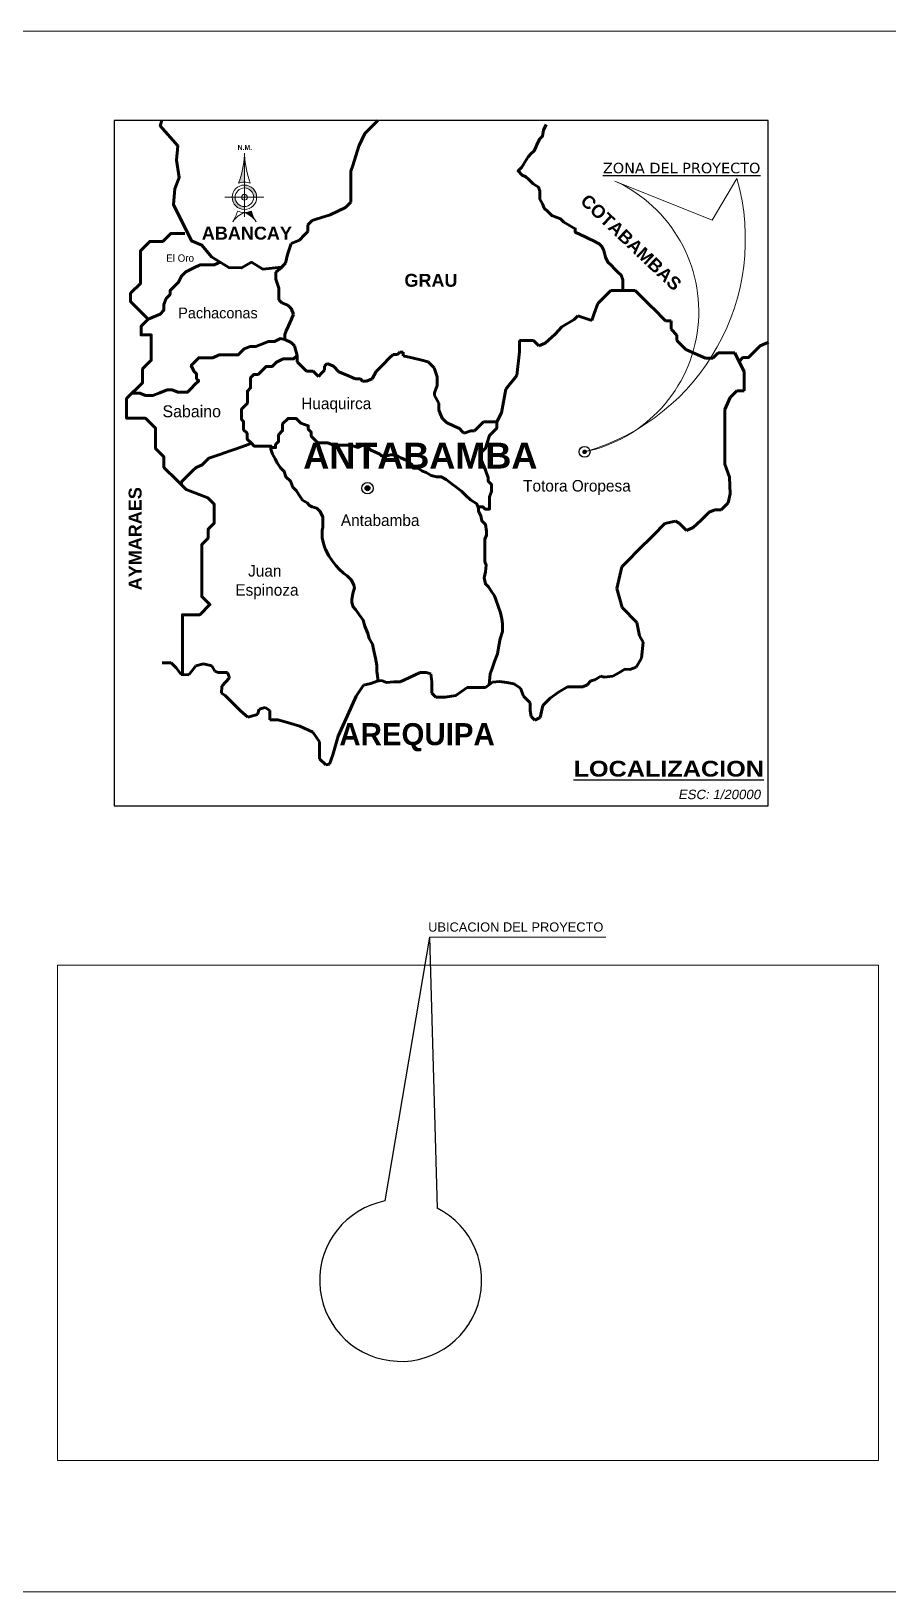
# Model space of a CAD drawing. Header units: metres. Extents: x 766932 to 768173, y 8405668 to 8406206.
# Drawn here: x 768107.8 to 768140.5, y 8406146.2 to 8406205.6 of the extents above; entities that cross this region are included whole.
import ezdxf
from ezdxf.enums import TextEntityAlignment as Align

# ---------------------------------------------------------------- set-up
doc = ezdxf.new("R2010")
doc.units = ezdxf.units.M
doc.linetypes.add('$AUDIT_BAD_LTYPE1', pattern=[0])
doc.linetypes.add('$RECOVER_090125203647-5', pattern=[0])
for name, color, linetype in [('-22', 7, 'Continuous'), ('05', 5, 'Continuous'), ('Detalles', 253, 'Continuous')]:
    doc.layers.add(name, color=color, linetype=linetype)
for name, color, linetype, lineweight in [('8', 5, 'Continuous', 60), ('ACCESORIOS-AGUA', 7, 'Continuous', 9), ('CALLE', 7, '$RECOVER_090125203647-5', 15), ('COTA', 1, 'Continuous', 9), ('Distrito', 212, 'Continuous', 25), ('PERFIL', 150, 'Continuous', 9), ('PLUMA 01', 31, 'Continuous', 9), ('PLUMA 2', 121, 'Continuous', 9), ('Red vías Vecinales', 106, 'Continuous', 40), ('ROTULO_YMT', 7, 'Continuous', 5), ('Texto vías Provinciales', 170, 'Continuous', 5)]:
    doc.layers.add(name, color=color, linetype=linetype, lineweight=lineweight)
doc.styles.add('ARIAL', font='arial.ttf')
doc.styles.add('Arial Negrita', font='')
doc.styles.add('century', font='GOTHIC.TTF')
doc.styles.add('PROVINCIAS', font='GOTHIC.TTF', dxfattribs={"oblique": 10, "height": 0.14})
doc.styles.get("Standard").update_dxf_attribs({"font": 'simplex.shx'})
doc.styles.add('TURBO TEXTO', font='swisse.ttf')
doc.styles.get('Arial Negrita').set_extended_font_data('Arial', bold=True)
picture_1 = doc.add_image_def('image1.jpg', size_in_pixel=(1685, 1016))

# ---------------------------------------------------------------- blocks, each defined once
blk = doc.blocks.new('N.M.5')
at = {"linetype": '$AUDIT_BAD_LTYPE1'}
for points in [[(0, 31.5, -0.071703), (-3, 17.15, -0.099699), (0, 17.75)], [(6, -2.5, -0.090274), (3.6, 2.98, -0.099699), (0, 2.25, -0.14892)]]:
    blk.add_hatch(color=256, dxfattribs=at).paths.add_polyline_path(points)
h = blk.add_hatch(color=256, dxfattribs=at)
h.paths.add_polyline_path([(4.75, 10), (6.25, 10, 0.414214), (0, 16.25), (0, 14.75, -0.414214)])
h.paths.add_polyline_path([(-4.75, 10), (-6.25, 10, 0.414214), (0, 3.75), (0, 5.25, -0.414214)])
h.paths.add_polyline_path([(0, 8.5), (0, 10), (-1.5, 10, 0.414214)], flags=17)
h.paths.add_polyline_path([(0, 10), (1.5, 10, 0.414214), (0, 11.5)], flags=17)
for p, q in [((0, 32.5), (0, 0)), ((-10, 10), (10, 10))]:
    blk.add_line(p, q, dxfattribs=at)
for radius in [6.25, 4.75, 1.5]:
    blk.add_circle((0, 10), radius, dxfattribs=at)
for centre, radius, start, end in [((-51.29, 34.73), 51.39, 339.99268, 356.39775), ((51.29, 34.73), 51.39, 183.60225, 200.00732), ((0, 10), 7.75, 67.22603, 112.77397), ((-19.84, 6.83), 16.69, 326.01293, 346.64627), ((4.8, -9.97), 13.13, 111.42702, 145.30795), ((0, 11.55), 9.3, 247.22603, 292.77397), ((-4.8, -9.97), 13.13, 34.69205, 68.57298), ((19.84, 6.83), 16.69, 193.35373, 213.98707)]:
    blk.add_arc(centre, radius, start, end, dxfattribs=at)
at = {"linetype": '$AUDIT_BAD_LTYPE1', "style": 'Arial Negrita'}
blk.add_text('N.M.', height=2.5, dxfattribs=at).set_placement((0.24, 35.4), align=Align.MIDDLE)

msp = doc.modelspace()

# ---------------------------------------------------------------- hatches: boundary and pattern name
for points in [[(768129, 8406189.577, 1), (768128.822, 8406189.577, 1)], [(768120.739, 8406188.192, 1), (768120.553, 8406188.192, 1)]]:
    msp.add_hatch(color=256).paths.add_polyline_path(points)

# ---------------------------------------------------------------- linework, layer by layer
at = {"layer": '-22', "linetype": 'Continuous', "lineweight": 20, "elevation": 1307.09}
msp.add_lwpolyline([(768123.007, 8406171.109), (768129.713, 8406171.109)], dxfattribs=at)
at = {"lineweight": 60}
for p, q in [((768120.869, 8406202.023), (768120.545, 8406201.699)), ((768121.026, 8406202.18), (768120.869, 8406202.023)), ((768121.036, 8406202.19), (768121.026, 8406202.18)), ((768120.545, 8406201.699), (768120.32, 8406201.213)), ((768120.32, 8406201.213), (768120.085, 8406200.478)), ((768120.085, 8406200.478), (768120.016, 8406200.261)), ((768120.016, 8406200.261), (768120.016, 8406199.79)), ((768120.016, 8406199.79), (768120.016, 8406199.446)), ((768120.016, 8406199.079), (768119.812, 8406198.875)), ((768120.016, 8406199.446), (768120.016, 8406199.235)), ((768120.016, 8406199.235), (768120.016, 8406199.079)), ((768118.536, 8406198.382), (768118.377, 8406198.222)), ((768118.699, 8406198.432), (768118.536, 8406198.382)), ((768119.231, 8406198.596), (768118.699, 8406198.432)), ((768119.812, 8406198.875), (768119.231, 8406198.596)), ((768118.248, 8406197.835), (768118.053, 8406197.639)), ((768118.377, 8406197.963), (768118.248, 8406197.835)), ((768118.377, 8406198.222), (768118.377, 8406197.963)), ((768117.687, 8406197.357), (768117.599, 8406197.087)), ((768117.744, 8406197.502), (768117.687, 8406197.357)), ((768118.053, 8406197.639), (768117.744, 8406197.502)), ((768117.368, 8406196.6), (768117.159, 8406196.418)), ((768117.511, 8406196.751), (768117.368, 8406196.6)), ((768117.52, 8406196.76), (768117.377, 8406196.609)), ((768117.599, 8406197.087), (768117.52, 8406196.76)), ((768117.159, 8406196.418), (768117.159, 8406196.148)), ((768117.159, 8406196.148), (768117.274, 8406195.804)), ((768117.274, 8406195.804), (768117.274, 8406195.564)), ((768117.274, 8406195.564), (768117.274, 8406195.368)), ((768117.274, 8406195.368), (768117.391, 8406195.251)), ((768129.412, 8406195.219), (768129.678, 8406195.485)), ((768129.678, 8406195.485), (768129.91, 8406195.717)), ((768129.91, 8406195.717), (768130.205, 8406195.717)), ((768130.205, 8406195.717), (768130.577, 8406195.717)), ((768130.577, 8406195.717), (768130.84, 8406195.717)), ((768130.84, 8406195.717), (768131.126, 8406195.431)), ((768131.126, 8406195.431), (768131.327, 8406195.23)), ((768117.391, 8406195.251), (768117.61, 8406195.165)), ((768117.61, 8406195.165), (768117.739, 8406195.036)), ((768117.829, 8406194.821), (768117.735, 8406194.602)), ((768117.739, 8406195.036), (768117.829, 8406194.821)), ((768128.518, 8406194.619), (768128.657, 8406194.758)), ((768128.657, 8406194.758), (768129.184, 8406194.572)), ((768129.184, 8406194.572), (768129.28, 8406194.845)), ((768129.28, 8406194.845), (768129.412, 8406195.219)), ((768131.327, 8406195.23), (768131.327, 8406195.23)), ((768131.327, 8406195.23), (768131.668, 8406194.889)), ((768131.668, 8406194.889), (768131.838, 8406194.719)), ((768117.555, 8406194.181), (768117.498, 8406194.05)), ((768117.64, 8406194.379), (768117.555, 8406194.181)), ((768117.735, 8406194.602), (768117.64, 8406194.379)), ((768127.785, 8406194.058), (768128.04, 8406194.339)), ((768128.04, 8406194.339), (768128.518, 8406194.619)), ((768131.838, 8406194.719), (768131.993, 8406194.564)), ((768131.993, 8406194.564), (768132.202, 8406194.564)), ((768132.202, 8406194.564), (768132.202, 8406194.248)), ((768132.202, 8406194.248), (768132.426, 8406194.023)), ((768117.498, 8406194.05), (768117.498, 8406193.852)), ((768117.498, 8406193.852), (768117.743, 8406193.742)), ((768117.743, 8406193.742), (768117.872, 8406193.613)), ((768117.872, 8406193.613), (768117.97, 8406193.249)), ((768126.438, 8406193.384), (768126.438, 8406193.819)), ((768126.438, 8406193.819), (768126.964, 8406193.819)), ((768126.964, 8406193.819), (768126.964, 8406193.819)), ((768126.964, 8406193.819), (768127.17, 8406193.613)), ((768127.17, 8406193.613), (768127.413, 8406193.712)), ((768127.413, 8406193.712), (768127.785, 8406194.058)), ((768132.426, 8406194.023), (768132.426, 8406193.815)), ((768132.426, 8406193.815), (768132.77, 8406193.47)), ((768117.97, 8406193.249), (768117.97, 8406193)), ((768117.97, 8406193), (768118.182, 8406192.787)), ((768121.24, 8406192.904), (768121.473, 8406193.137)), ((768121.473, 8406193.137), (768121.619, 8406193.283)), ((768121.619, 8406193.283), (768121.794, 8406193.283)), ((768121.794, 8406193.283), (768121.881, 8406193.37)), ((768121.881, 8406193.37), (768122.01, 8406193.37)), ((768122.01, 8406193.37), (768122.01, 8406193.233)), ((768122.01, 8406193.233), (768122.394, 8406193.141)), ((768122.394, 8406193.141), (768122.661, 8406193.077)), ((768122.661, 8406193.077), (768122.955, 8406193.007)), ((768122.955, 8406193.007), (768123.186, 8406192.776)), ((768126.332, 8406192.483), (768126.438, 8406193.384)), ((768132.77, 8406193.47), (768133.223, 8406193.273)), ((768133.223, 8406193.273), (768133.51, 8406193.149)), ((768133.51, 8406193.149), (768133.796, 8406193.149)), ((768133.796, 8406193.149), (768133.998, 8406193.35)), ((768133.998, 8406193.35), (768134.338, 8406193.35)), ((768134.338, 8406193.35), (768134.632, 8406193.35)), ((768134.632, 8406193.35), (768134.988, 8406192.624)), ((768134.794, 8406193.019), (768134.988, 8406192.624)), ((768118.182, 8406192.787), (768118.32, 8406192.65)), ((768118.32, 8406192.65), (768118.32, 8406192.65)), ((768118.32, 8406192.65), (768118.578, 8406192.65)), ((768118.578, 8406192.65), (768118.695, 8406192.534)), ((768118.695, 8406192.534), (768118.778, 8406192.45)), ((768118.778, 8406192.45), (768118.924, 8406192.596)), ((768118.924, 8406192.596), (768119.015, 8406192.688)), ((768119.015, 8406192.842), (768119.109, 8406192.935)), ((768119.015, 8406192.688), (768119.015, 8406192.842)), ((768119.109, 8406192.935), (768119.353, 8406192.833)), ((768119.353, 8406192.833), (768119.561, 8406192.625)), ((768119.561, 8406192.625), (768119.919, 8406192.467)), ((768119.919, 8406192.467), (768120.181, 8406192.352)), ((768120.819, 8406192.359), (768120.977, 8406192.642)), ((768120.977, 8406192.642), (768121.24, 8406192.904)), ((768123.186, 8406192.776), (768123.302, 8406192.429)), ((768123.302, 8406192.429), (768123.302, 8406192.104)), ((768125.914, 8406191.958), (768126.332, 8406192.483)), ((768134.988, 8406192.624), (768134.988, 8406191.897)), ((768120.181, 8406192.352), (768120.378, 8406192.352)), ((768120.378, 8406192.352), (768120.461, 8406192.268)), ((768120.461, 8406192.268), (768120.603, 8406192.268)), ((768120.603, 8406192.268), (768120.819, 8406192.359)), ((768123.302, 8406192.104), (768123.202, 8406191.821)), ((768123.202, 8406191.821), (768123.202, 8406191.721)), ((768125.752, 8406191.068), (768125.914, 8406191.958)), ((768134.709, 8406191.897), (768134.454, 8406191.642)), ((768134.988, 8406191.897), (768134.709, 8406191.897)), ((768123.202, 8406191.721), (768123.361, 8406191.43)), ((768123.361, 8406191.43), (768123.361, 8406191.164)), ((768134.454, 8406191.642), (768134.245, 8406191.186)), ((768134.245, 8406191.186), (768134.245, 8406189.114)), ((768123.361, 8406191.164), (768123.486, 8406190.864)), ((768123.486, 8406190.864), (768123.656, 8406190.693)), ((768123.656, 8406190.693), (768123.952, 8406190.556)), ((768124.873, 8406190.527), (768124.977, 8406190.631)), ((768124.977, 8406190.631), (768125.068, 8406190.723)), ((768125.068, 8406190.723), (768125.377, 8406190.723)), ((768125.377, 8406190.723), (768125.568, 8406190.723)), ((768125.568, 8406190.723), (768125.752, 8406191.068)), ((768123.952, 8406190.556), (768124.144, 8406190.467)), ((768124.144, 8406190.467), (768124.254, 8406190.358)), ((768124.254, 8406190.358), (768124.329, 8406190.283)), ((768124.329, 8406190.283), (768124.577, 8406190.373)), ((768124.577, 8406190.373), (768124.719, 8406190.373)), ((768124.719, 8406190.373), (768124.873, 8406190.527)), ((768134.245, 8406189.918), (768134.245, 8406189.609)), ((768134.245, 8406189.609), (768134.245, 8406189.114)), ((768134.245, 8406189.114), (768134.431, 8406188.619)), ((768134.245, 8406189.114), (768134.431, 8406188.619)), ((768134.431, 8406188.619), (768134.449, 8406187.974)), ((768134.431, 8406188.619), (768134.449, 8406187.974)), ((768134.38, 8406187.642), (768134.213, 8406187.475)), ((768134.449, 8406187.974), (768134.38, 8406187.642)), ((768133.658, 8406187.278), (768133.35, 8406186.976)), ((768133.869, 8406187.366), (768133.658, 8406187.278)), ((768134.104, 8406187.366), (768133.869, 8406187.366)), ((768134.213, 8406187.475), (768134.104, 8406187.366)), ((768131.971, 8406186.847), (768131.522, 8406186.398)), ((768132.371, 8406186.943), (768131.971, 8406186.847)), ((768132.514, 8406186.859), (768132.371, 8406186.943)), ((768132.788, 8406186.585), (768132.514, 8406186.859)), ((768133.046, 8406186.695), (768132.788, 8406186.585)), ((768133.35, 8406186.976), (768133.046, 8406186.695)), ((768131.522, 8406186.398), (768130.943, 8406185.819)), ((768130.569, 8406185.445), (768130.324, 8406185.2)), ((768130.943, 8406185.819), (768130.569, 8406185.445)), ((768130.324, 8406185.2), (768130.135, 8406184.37)), ((768130.135, 8406184.37), (768130.336, 8406183.649)), ((768130.336, 8406183.649), (768130.901, 8406183.084)), ((768130.901, 8406183.084), (768131.001, 8406182.574)), ((768131.001, 8406182.574), (768131.143, 8406182.332)), ((768131.143, 8406182.332), (768131.081, 8406181.73)), ((768131.081, 8406181.73), (768130.871, 8406181.381)), ((768113.177, 8406181.544), (768112.837, 8406181.544)), ((768113.368, 8406181.354), (768113.177, 8406181.544)), ((768113.551, 8406181.098), (768113.368, 8406181.354)), ((768113.852, 8406181.087), (768113.551, 8406181.098)), ((768114.118, 8406181.436), (768113.852, 8406181.087)), ((768114.404, 8406181.503), (768114.118, 8406181.436)), ((768114.717, 8406181.436), (768114.404, 8406181.503)), ((768114.84, 8406181.225), (768114.717, 8406181.436)), ((768114.962, 8406181.178), (768114.84, 8406181.225)), ((768115.316, 8406181.178), (768114.962, 8406181.178)), ((768115.396, 8406180.974), (768115.316, 8406181.178)), ((768122.651, 8406181.179), (768122.215, 8406180.975)), ((768122.883, 8406181.179), (768122.651, 8406181.179)), ((768123.053, 8406181.131), (768122.883, 8406181.179)), ((768123.101, 8406180.825), (768123.053, 8406181.131)), ((768130.214, 8406181.172), (768129.99, 8406181.042)), ((768130.445, 8406181.304), (768130.214, 8406181.172)), ((768130.631, 8406181.296), (768130.445, 8406181.304)), ((768130.871, 8406181.381), (768130.631, 8406181.296)), ((768115.085, 8406180.386), (768115.108, 8406180.66)), ((768115.108, 8406180.66), (768115.396, 8406180.974)), ((768120.492, 8406180.703), (768120.22, 8406180.279)), ((768120.771, 8406180.757), (768120.492, 8406180.703)), ((768121.016, 8406180.853), (768120.771, 8406180.757)), ((768121.185, 8406180.868), (768121.016, 8406180.853)), ((768121.37, 8406180.794), (768121.185, 8406180.868)), ((768121.643, 8406180.822), (768121.37, 8406180.794)), ((768121.89, 8406180.822), (768121.643, 8406180.822)), ((768122.215, 8406180.975), (768121.89, 8406180.822)), ((768123.101, 8406180.389), (768123.101, 8406180.825)), ((768124.436, 8406180.602), (768124.013, 8406180.303)), ((768125.136, 8406180.602), (768124.436, 8406180.602)), ((768125.409, 8406180.807), (768125.136, 8406180.602)), ((768125.675, 8406180.841), (768125.409, 8406180.807)), ((768125.955, 8406180.794), (768125.675, 8406180.841)), ((768126.22, 8406180.743), (768125.955, 8406180.794)), ((768126.472, 8406180.58), (768126.22, 8406180.743)), ((768126.585, 8406180.277), (768126.472, 8406180.58)), ((768128.263, 8406180.632), (768127.912, 8406180.428)), ((768128.838, 8406180.632), (768128.263, 8406180.632)), ((768129.005, 8406180.71), (768128.838, 8406180.632)), ((768129.149, 8406180.861), (768129.005, 8406180.71)), ((768129.303, 8406180.902), (768129.149, 8406180.861)), ((768129.526, 8406181.034), (768129.303, 8406180.902)), ((768129.655, 8406180.995), (768129.526, 8406181.034)), ((768129.99, 8406181.042), (768129.655, 8406180.995)), ((768115.231, 8406180.303), (768115.085, 8406180.386)), ((768115.483, 8406180.052), (768115.231, 8406180.303)), ((768115.803, 8406179.732), (768115.483, 8406180.052)), ((768120.22, 8406180.279), (768119.882, 8406179.538)), ((768123.251, 8406180.239), (768123.101, 8406180.389)), ((768123.608, 8406180.239), (768123.251, 8406180.239)), ((768124.013, 8406180.303), (768123.608, 8406180.239)), ((768126.84, 8406180.022), (768126.585, 8406180.277)), ((768126.84, 8406179.723), (768126.84, 8406180.022)), ((768127.317, 8406179.92), (768127.216, 8406179.464)), ((768127.603, 8406180.206), (768127.317, 8406179.92)), ((768127.912, 8406180.428), (768127.603, 8406180.206)), ((768116.093, 8406179.485), (768115.803, 8406179.732)), ((768116.459, 8406179.582), (768116.093, 8406179.485)), ((768116.529, 8406179.788), (768116.459, 8406179.582)), ((768116.753, 8406179.844), (768116.529, 8406179.788)), ((768116.924, 8406179.735), (768116.753, 8406179.844)), ((768116.924, 8406179.381), (768116.924, 8406179.735)), ((768117.231, 8406179.381), (768116.924, 8406179.381)), ((768117.509, 8406179.299), (768117.231, 8406179.381)), ((768118.068, 8406179.136), (768117.509, 8406179.299)), ((768119.882, 8406179.538), (768119.527, 8406178.761)), ((768126.876, 8406179.507), (768126.84, 8406179.723)), ((768127.02, 8406179.365), (768126.876, 8406179.507)), ((768127.216, 8406179.464), (768127.02, 8406179.365)), ((768118.572, 8406178.905), (768118.068, 8406179.136)), ((768118.82, 8406178.537), (768118.572, 8406178.905)), ((768119.527, 8406178.761), (768119.322, 8406178.043)), ((768118.816, 8406177.891), (768118.82, 8406178.537)), ((768119.056, 8406177.661), (768118.816, 8406177.891)), ((768119.2, 8406177.694), (768119.056, 8406177.661)), ((768119.322, 8406178.043), (768119.2, 8406177.694))]:
    msp.add_line(p, q, dxfattribs=at)
for points in [[(768112.818, 8406202.19), (768112.76, 8406201.991), (768113.433, 8406201.222), (768113.376, 8406200.676), (768113.479, 8406200.016), (768113.312, 8406199.583), (768113.261, 8406198.998), (768113.95, 8406197.612), (768114.34, 8406197.45), (768114.714, 8406196.994), (768115.372, 8406196.589), (768115.855, 8406196.58), (768116.234, 8406196.796), (768116.661, 8406196.536), (768117.377, 8406196.609)], [(768127.449, 8406202.033), (768127.351, 8406201.824), (768127.306, 8406201.589), (768127.208, 8406201.49), (768127.118, 8406201.325), (768127.051, 8406201.178), (768126.988, 8406201.038), (768126.869, 8406200.919), (768126.757, 8406200.808), (768126.641, 8406200.607), (768126.519, 8406200.409), (768126.381, 8406200.27), (768126.537, 8406200.114), (768126.68, 8406200.043), (768126.785, 8406199.938), (768126.95, 8406199.773), (768127.158, 8406199.646), (768127.211, 8406199.499), (768127.211, 8406199.401), (768127.211, 8406199.191), (768127.305, 8406199.013), (768127.377, 8406198.854), (768127.522, 8406198.709), (768127.662, 8406198.569), (768127.828, 8406198.506), (768127.996, 8406198.443), (768128.123, 8406198.316), (768128.341, 8406198.19), (768128.553, 8406198.067), (768128.553, 8406197.94), (768128.747, 8406197.846), (768128.934, 8406197.756), (768129.084, 8406197.684), (768129.224, 8406197.616), (768129.465, 8406197.5), (768129.573, 8406197.392), (768129.646, 8406197.237), (768129.709, 8406196.983), (768129.798, 8406196.8), (768129.918, 8406196.68), (768130.062, 8406196.536), (768130.178, 8406196.42), (768130.301, 8406196.297), (768130.365, 8406196.125), (768130.365, 8406195.973), (768130.365, 8406195.795), (768130.365, 8406195.717)], [(768113.69, 8406197.894), (768113.161, 8406197.894), (768112.852, 8406197.585), (768112.361, 8406197.585), (768112, 8406197.225), (768112, 8406196.368), (768112, 8406195.982), (768111.629, 8406195.612), (768111.629, 8406195.294), (768111.629, 8406195.294), (768111.968, 8406194.956), (768111.968, 8406194.956), (768112.298, 8406194.625), (768112.03, 8406194.357), (768112.03, 8406194.027), (768112.416, 8406194.027), (768112.416, 8406193.503), (768112.416, 8406193.062), (768112.086, 8406192.732), (768112.086, 8406192.208), (768111.479, 8406191.602), (768111.479, 8406191.244), (768111.479, 8406190.859), (768111.81, 8406190.859), (768112.196, 8406190.859), (768112.582, 8406190.473), (768112.582, 8406190.005), (768112.582, 8406189.702), (768112.899, 8406189.385), (768112.899, 8406188.985), (768113.388, 8406188.496), (768113.746, 8406188.138), (768114.567, 8406187.828), (768114.815, 8406187.58), (768114.815, 8406187.195), (768114.815, 8406186.864), (768114.581, 8406186.63), (768114.581, 8406186.286), (768114.34, 8406186.045), (768114.34, 8406185.527), (768114.34, 8406185.031), (768114.34, 8406184.535), (768114.34, 8406184.067), (768114.646, 8406183.761), (768114.264, 8406183.378), (768114.264, 8406183.378), (768114.264, 8406183.378), (768113.878, 8406183.378), (768113.602, 8406183.378), (768113.602, 8406182.882), (768113.602, 8406181.973), (768113.602, 8406181.533), (768113.599, 8406181.096)], [(768115.043, 8406196.791), (768114.806, 8406196.693), (768114.61, 8406196.693), (768114.443, 8406196.693), (768114.277, 8406196.693), (768114.042, 8406196.58), (768113.732, 8406196.43), (768113.565, 8406196.263), (768113.452, 8406196.036), (768113.275, 8406195.858), (768113.135, 8406195.718), (768113.135, 8406195.567), (768112.987, 8406195.42), (768112.9, 8406195.182), (768112.9, 8406194.971), (768112.749, 8406194.819), (768112.298, 8406194.625)], [(768117.498, 8406193.852), (768117.34, 8406193.89), (768117.106, 8406193.775), (768116.881, 8406193.775), (768116.591, 8406193.663), (768116.392, 8406193.585), (768116.18, 8406193.585), (768115.955, 8406193.494), (768115.83, 8406193.369), (768115.729, 8406193.269), (768115.472, 8406193.269), (768115.246, 8406193.269), (768114.997, 8406193.269), (768114.763, 8406193.156), (768114.538, 8406193.156), (768114.417, 8406193.156), (768114.224, 8406193.156), (768114.059, 8406192.991), (768113.938, 8406192.87), (768114.031, 8406192.649), (768114.139, 8406192.541), (768114.139, 8406192.36), (768114.222, 8406192.277), (768114.067, 8406192.122), (768113.93, 8406191.986), (768113.789, 8406191.845), (768113.701, 8406191.845), (768113.427, 8406191.845), (768113.209, 8406191.933), (768113.016, 8406191.933), (768112.742, 8406191.829), (768112.475, 8406191.727), (768112.195, 8406191.727), (768111.986, 8406191.813), (768111.809, 8406191.813), (768111.69, 8406191.813)], [(768117.97, 8406193.249), (768117.836, 8406193.116), (768117.63, 8406193.116), (768117.437, 8406193.116), (768117.179, 8406192.992), (768117.018, 8406192.831), (768116.785, 8406192.831), (768116.644, 8406192.691), (768116.479, 8406192.526), (768116.326, 8406192.526), (768116.197, 8406192.397), (768116.197, 8406192.172), (768116.197, 8406192.011), (768116.076, 8406191.89), (768116.076, 8406191.625), (768116.076, 8406191.432), (768115.964, 8406191.319), (768115.851, 8406191.207), (768115.851, 8406191.022), (768115.851, 8406190.813), (768115.931, 8406190.732), (768115.931, 8406190.571), (768115.931, 8406190.419), (768116.064, 8406190.286), (768116.064, 8406190.065), (768116.227, 8406189.902)], [(768116.97, 8406189.738), (768117.145, 8406189.738), (768117.145, 8406189.854), (768117.261, 8406189.97), (768117.261, 8406190.23), (768117.415, 8406190.384), (768117.415, 8406190.638), (768117.624, 8406190.847), (768117.93, 8406190.847), (768118.106, 8406190.67), (768118.394, 8406190.574), (768118.394, 8406190.438), (768118.506, 8406190.326), (768118.506, 8406190.174), (768118.622, 8406190.058), (768118.762, 8406189.918), (768118.955, 8406189.918), (768119.139, 8406189.918), (768119.355, 8406189.83), (768119.579, 8406189.83), (768119.795, 8406189.83), (768120.012, 8406189.83), (768120.28, 8406189.749), (768120.46, 8406189.828), (768120.629, 8406189.785), (768120.772, 8406189.642), (768120.955, 8406189.561), (768121.12, 8406189.489), (768121.184, 8406189.425), (768121.37, 8406189.425), (768121.542, 8406189.466), (768121.73, 8406189.466), (768121.918, 8406189.347), (768122.122, 8406189.258), (768122.313, 8406189.117), (768122.392, 8406188.955), (768122.567, 8406188.955), (768122.735, 8406188.84), (768122.874, 8406188.794), (768123.071, 8406188.676), (768123.272, 8406188.629), (768123.457, 8406188.629), (768123.635, 8406188.527), (768123.872, 8406188.349), (768124.009, 8406188.247), (768124.223, 8406188.087), (768124.383, 8406187.927), (768124.563, 8406187.747), (768124.814, 8406187.593), (768124.877, 8406187.422), (768124.877, 8406187.32), (768124.962, 8406187.142), (768125.002, 8406186.951), (768125.14, 8406186.812), (768125.177, 8406186.554), (768125.177, 8406186.405), (768125.118, 8406186.254), (768125.118, 8406186.056), (768125.118, 8406185.836), (768125.118, 8406185.593), (768125.118, 8406185.399), (768125.17, 8406185.267), (768125.134, 8406185.014), (768125.088, 8406184.786), (768125.137, 8406184.549), (768125.249, 8406184.437), (768125.345, 8406184.294), (768125.476, 8406184.098), (768125.526, 8406183.958), (768125.617, 8406183.705), (768125.708, 8406183.452), (768125.754, 8406183.219), (768125.791, 8406183.03), (768125.791, 8406182.744), (768125.701, 8406182.455), (768125.645, 8406182.196), (768125.589, 8406181.889), (768125.484, 8406181.593), (768125.393, 8406181.337), (768125.318, 8406181.127), (768125.279, 8406180.71), (768125.279, 8406180.71)], [(768125.568, 8406190.723), (768125.568, 8406190.476), (768125.477, 8406190.385), (768125.294, 8406190.201), (768125.206, 8406189.922), (768125.142, 8406189.717), (768124.979, 8406189.554), (768124.979, 8406189.281), (768125.049, 8406189.097), (768125.12, 8406188.913), (768125.176, 8406188.765), (768125.24, 8406188.599), (768125.24, 8406188.456), (768125.361, 8406188.335), (768125.361, 8406188.063), (768125.291, 8406187.86), (768125.291, 8406187.703), (768125.291, 8406187.552), (768125.291, 8406187.401), (768125.121, 8406187.401), (768125.036, 8406187.487), (768124.877, 8406187.487)], [(768113.567, 8406188.317), (768113.567, 8406188.43), (768113.686, 8406188.549), (768113.838, 8406188.701), (768113.99, 8406188.853), (768114.122, 8406188.985), (768114.35, 8406189.078), (768114.502, 8406189.23), (768114.61, 8406189.338), (768114.879, 8406189.43), (768115.022, 8406189.479), (768115.202, 8406189.541), (768115.415, 8406189.614), (768115.645, 8406189.692), (768116.007, 8406189.816), (768116.227, 8406189.902)], [(768116.227, 8406189.902), (768116.332, 8406189.797), (768116.97, 8406189.797), (768116.97, 8406189.738)], [(768116.97, 8406189.738), (768116.97, 8406189.679), (768117.036, 8406189.493), (768117.13, 8406189.308), (768117.205, 8406189.16), (768117.339, 8406188.971), (768117.48, 8406188.83), (768117.544, 8406188.63), (768117.717, 8406188.457), (768117.801, 8406188.234), (768117.941, 8406188.094), (768118.026, 8406187.968), (768118.178, 8406187.743), (768118.344, 8406187.636), (768118.443, 8406187.537), (768118.544, 8406187.479), (768118.717, 8406187.433), (768118.84, 8406187.31), (768118.952, 8406187.093), (768118.952, 8406186.932), (768118.952, 8406186.701), (768118.915, 8406186.594), (768118.915, 8406186.423), (768118.915, 8406186.306), (768118.953, 8406186.134), (768119.016, 8406185.962), (768119.053, 8406185.861), (768119.171, 8406185.623), (768119.313, 8406185.411), (768119.452, 8406185.239), (768119.574, 8406185.117), (768119.738, 8406184.954), (768119.868, 8406184.861), (768120.036, 8406184.693), (768120.126, 8406184.509), (768120.15, 8406184.404), (768120.087, 8406184.182), (768120.05, 8406183.954), (768120.05, 8406183.848), (768120.098, 8406183.673), (768120.203, 8406183.568), (768120.314, 8406183.399), (768120.481, 8406183.17), (768120.551, 8406182.943), (768120.665, 8406182.666), (768120.713, 8406182.477), (768120.832, 8406182.261), (768120.887, 8406181.999), (768120.945, 8406181.723), (768121.003, 8406181.442), (768121.003, 8406181.225), (768121.05, 8406180.856)]]:
    msp.add_lwpolyline(points, dxfattribs=at)
at = {"lineweight": 60, "flags": 128}
msp.add_lwpolyline([(768135.895, 8406193.756), (768135.882, 8406193.743), (768135.595, 8406193.616), (768135.144, 8406193.166), (768134.94, 8406193.166), (768134.794, 8406193.019)], dxfattribs=at)
at = {"elevation": 1307.09, "flags": 128}
for points in [[(768123.007, 8406171.109), (768121.312, 8406161.064)], [(768123.007, 8406171.109), (768121.312, 8406161.064)], [(768123.007, 8406171.109), (768123.299, 8406160.792)], [(768123.007, 8406171.109), (768123.299, 8406160.792)]]:
    msp.add_lwpolyline(points, dxfattribs=at)
for centre, radius in [((768128.911, 8406189.577), 0.208), ((768120.646, 8406188.192), 0.217), ((768120.646, 8406188.192), 0.0931)]:
    msp.add_circle(centre, radius)
msp.add_arc((768121.91, 8406158.04), 3.083, 101.17595, 63.21156)
at = {"layer": 'COTA'}
msp.add_lwpolyline([(768134.71, 8406199.976), (768133.772, 8406198.393), (768130.063, 8406199.885, -0.724674), (768128.911, 8406189.577, 0.413784)], format="xyb", close=True, dxfattribs=at)
at = {"layer": 'PLUMA 01'}
msp.add_lwpolyline([(768072.675, 8406146.188), (768172.76, 8406146.188), (768172.76, 8406205.588), (768072.675, 8406205.588)], close=True, dxfattribs=at)
at = {"layer": 'PLUMA 2', "linetype": 'Continuous', "lineweight": 5}
msp.add_line((768134.794, 8406193.019), (768134.794, 8406193.019), dxfattribs=at)
at = {"layer": 'Red vías Vecinales', "color": 7, "lineweight": 30}
msp.add_lwpolyline([(768110.999, 8406176.106), (768135.895, 8406176.106), (768135.895, 8406202.19), (768110.999, 8406202.19), (768110.999, 8406176.106)], dxfattribs=at)
msp.add_lwpolyline([(768110.999, 8406176.106), (768135.895, 8406176.106), (768135.895, 8406202.19), (768110.999, 8406202.19), (768110.999, 8406176.106)], dxfattribs=at)
msp.add_lwpolyline([(768110.999, 8406176.106), (768135.895, 8406176.106), (768135.895, 8406202.19), (768110.999, 8406202.19), (768110.999, 8406176.106)], dxfattribs=at)
msp.add_lwpolyline([(768110.999, 8406176.106), (768135.895, 8406176.106), (768135.895, 8406202.19), (768110.999, 8406202.19), (768110.999, 8406176.106)], dxfattribs=at)

# ---------------------------------------------------------------- block references
at = {"layer": 'CALLE', "linetype": '$AUDIT_BAD_LTYPE1', "xscale": 0.07444852933986112, "yscale": 0.07444852933986112, "zscale": 0.07444852933986112}
msp.add_blockref('N.M.5', (768115.962, 8406198.523), dxfattribs=at)

# ---------------------------------------------------------------- texts
at = {"layer": '05', "char_height": 0.49094, "attachment_point": 1, "style": 'century'}
for s, insert, rotation in [('{\\fArial|b1|i0|c0|p34;COTABAMBAS}', (768129.05, 8406199.432), 316.60972), ('{\\fArial|b1|i0|c0|p34;AYMARAES}', (768111.555, 8406184.308), 90)]:
    msp.add_mtext(s, dxfattribs=dict(at, insert=insert, rotation=rotation))
at = {"layer": '05', "attachment_point": 1, "style": 'century'}
for s, insert, char_height in [('{\\fArial|b1|i0|c0|p34;ABANCAY}', (768114.341, 8406198.147), 0.49094), ('{\\fArial|b1|i0|c0|p34;GRAU}', (768122.052, 8406196.353), 0.49094), ('{\\fArial|b1|i0|c0|p34;ANTABAMBA}', (768118.201, 8406189.924), 0.98188)]:
    msp.add_mtext(s, dxfattribs=dict(at, insert=insert, char_height=char_height))
at = {"layer": '8', "color": 7, "insert": (768119.575, 8406179.251), "char_height": 0.83808, "attachment_point": 1, "style": 'century'}
msp.add_mtext('{\\fBankGothic Md BT|b1|i0|c0|p34;AREQUIPA}', dxfattribs=at)
at = {"layer": 'ACCESORIOS-AGUA', "lineweight": 0, "style": 'ARIAL'}
msp.add_text('UBICACION DEL PROYECTO', height=0.34924, dxfattribs=at).set_placement((768122.957, 8406171.317, 1307.09))
at = {"layer": 'Detalles', "color": 40, "insert": (768129.608, 8406200.581), "char_height": 0.4, "attachment_point": 1}
msp.add_mtext('{\\fVerdana|b0|i0|c0|p34;\\LZONA DEL PROYECTO}', dxfattribs=at)
at = {"layer": 'Distrito', "linetype": 'Continuous', "lineweight": 5, "attachment_point": 1, "style": 'century'}
for s, insert, char_height, width in [('El Oro', (768112.985, 8406197.093), 0.2794, 3.53531), ('Pachaconas', (768113.443, 8406195.069), 0.4109, 5.19899), ('Sabaino', (768112.843, 8406191.347), 0.4536, 5.73938), ('Huaquirca', (768118.125, 8406191.639), 0.4374, 5.53441), ('Totora Oropesa', (768126.57, 8406188.505), 0.43743, 5.53441), ('Antabamba', (768119.633, 8406187.193), 0.4374, 5.53441), ('   Juan\\PEspinoza', (768115.615, 8406185.268), 0.4374, 5.53441)]:
    msp.add_mtext(s, dxfattribs=dict(at, insert=insert, char_height=char_height, width=width))
at = {"layer": 'ROTULO_YMT', "color": 110, "lineweight": 30, "insert": (768128.491, 8406177.817), "char_height": 0.6, "attachment_point": 1, "style": 'TURBO TEXTO'}
msp.add_mtext('{\\fArial Black|b1|i0|c0|p34;\\L\\C7;LOCALIZACION}', dxfattribs=at)
at = {"layer": 'Texto vías Provinciales', "color": 7, "insert": (768134.036, 8406176.535), "char_height": 0.36, "attachment_point": 5, "style": 'PROVINCIAS'}
msp.add_mtext('{\\fArial|b0|i0|c0|p34;ESC: 1/20000}', dxfattribs=at)

# ---------------------------------------------------------------- pictures from other files: only their frames are drawn
at = {"layer": 'PERFIL'}
image = msp.add_image(picture_1, insert=(768108.847, 8406151.189), size_in_units=(31.254, 18.845), dxfattribs=at)
image.dxf.flags = 7

doc.saveas('drawing.dxf')
